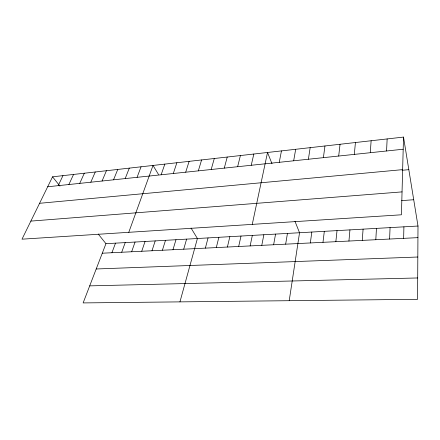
<?xml version="1.0" encoding="UTF-8"?>
<svg xmlns="http://www.w3.org/2000/svg" width="440" height="440" viewBox="0 0 440 440"><rect width="100%" height="100%" fill="white"/><g stroke="black" fill="none" stroke-linecap="round" stroke-linejoin="round"><path stroke-width="0.66" d="M403.513 137.082L401.434 214.792L22 239.179L52.553 176.82L403.513 137.082L418 226.034L417.577 299.321L83.133 302.918L105.947 243.689L98.219 234.009M403.639 238.348L403.909 226.831M389.604 239.041L390.066 227.618M386.557 150.986L387.151 138.936M375.81 239.723L376.459 228.388M370.271 152.702L371.129 140.751M362.257 240.389L363.088 229.141M348.942 241.049L349.943 229.884M354.321 154.391L355.427 142.527M335.852 241.692L337.024 230.615M338.695 156.041L340.043 144.271M322.982 242.325L324.319 231.336M323.389 157.652L324.962 145.976M310.332 242.952L311.823 232.04M289.218 300.702L299.536 232.738L294.976 221.32M308.385 159.236L310.178 147.653M285.654 244.167L287.447 233.42M293.673 160.793L295.68 149.292M273.62 244.761L275.555 234.097M279.252 162.316L281.463 150.904M261.784 245.344L263.852 234.757M250.135 245.922L252.335 235.406M252.258 224.384L267.514 152.482L272.008 163.746M238.678 246.483L241.005 236.049M251.24 165.27L253.831 154.033M227.398 247.038L229.851 236.681M237.633 166.711L240.405 155.551M216.299 247.588L218.867 237.303M205.37 248.127L208.054 237.914M224.285 168.119L227.227 157.041M179.944 301.873L197.412 238.513L191.037 228.025M211.184 169.499L214.291 158.51M183.706 249.194L186.61 239.124M198.325 170.857L201.591 159.946M172.964 249.728L175.978 239.729M162.393 250.245L165.512 240.317M185.697 172.194L189.118 161.359M151.987 250.762L155.205 240.9M173.305 173.503L176.869 162.745M141.74 251.262L145.052 241.478M161.128 174.785L164.835 164.109M131.648 251.763L135.053 242.044M128.783 232.315L153.016 165.446L158.527 174.51M121.71 252.252L125.208 242.6M111.92 252.736L115.505 243.15M137.077 177.326L141.053 166.798M125.197 178.58L129.305 168.13M113.531 179.812L117.761 169.439M102.069 181.022L106.42 170.72M90.811 182.21L95.271 171.985M79.745 183.376L84.315 173.222M68.877 184.525L73.552 174.444M58.19 185.653L62.964 175.643M47.68 186.764L403.189 149.232M39.578 203.302L402.639 169.637M402.067 170.286L408.82 169.664M30.855 221.106L402.045 191.889M401.632 200.618L413.716 199.738M105.947 243.689L418 226.034M102.278 253.209L417.934 237.644M96.206 268.983L417.819 257.015M89.7 285.868L417.698 277.964M52.553 176.82L59.972 186.115"/></g></svg>
